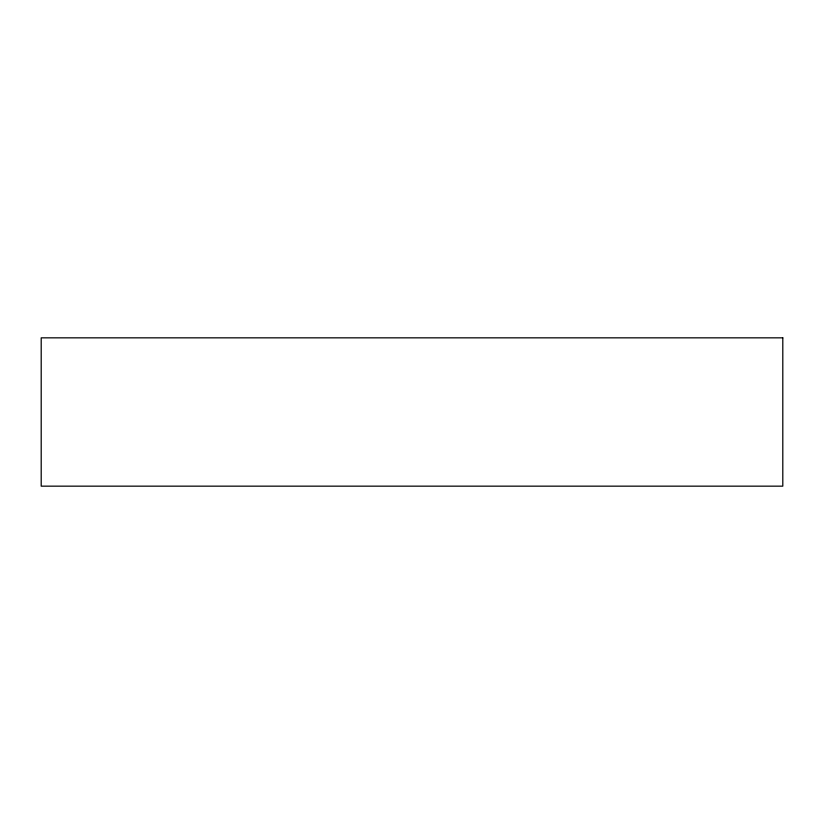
<?xml version="1.0" encoding="UTF-8"?>
<svg xmlns="http://www.w3.org/2000/svg" width="824" height="824" viewBox="0 0 824 824"><rect width="100%" height="100%" fill="white"/><g stroke="black" fill="none" stroke-linecap="round" stroke-linejoin="round"><path stroke-width="1.24" d="M782.8 337.84L41.2 337.84L41.2 486.16L782.8 486.16L782.8 337.84"/></g></svg>
